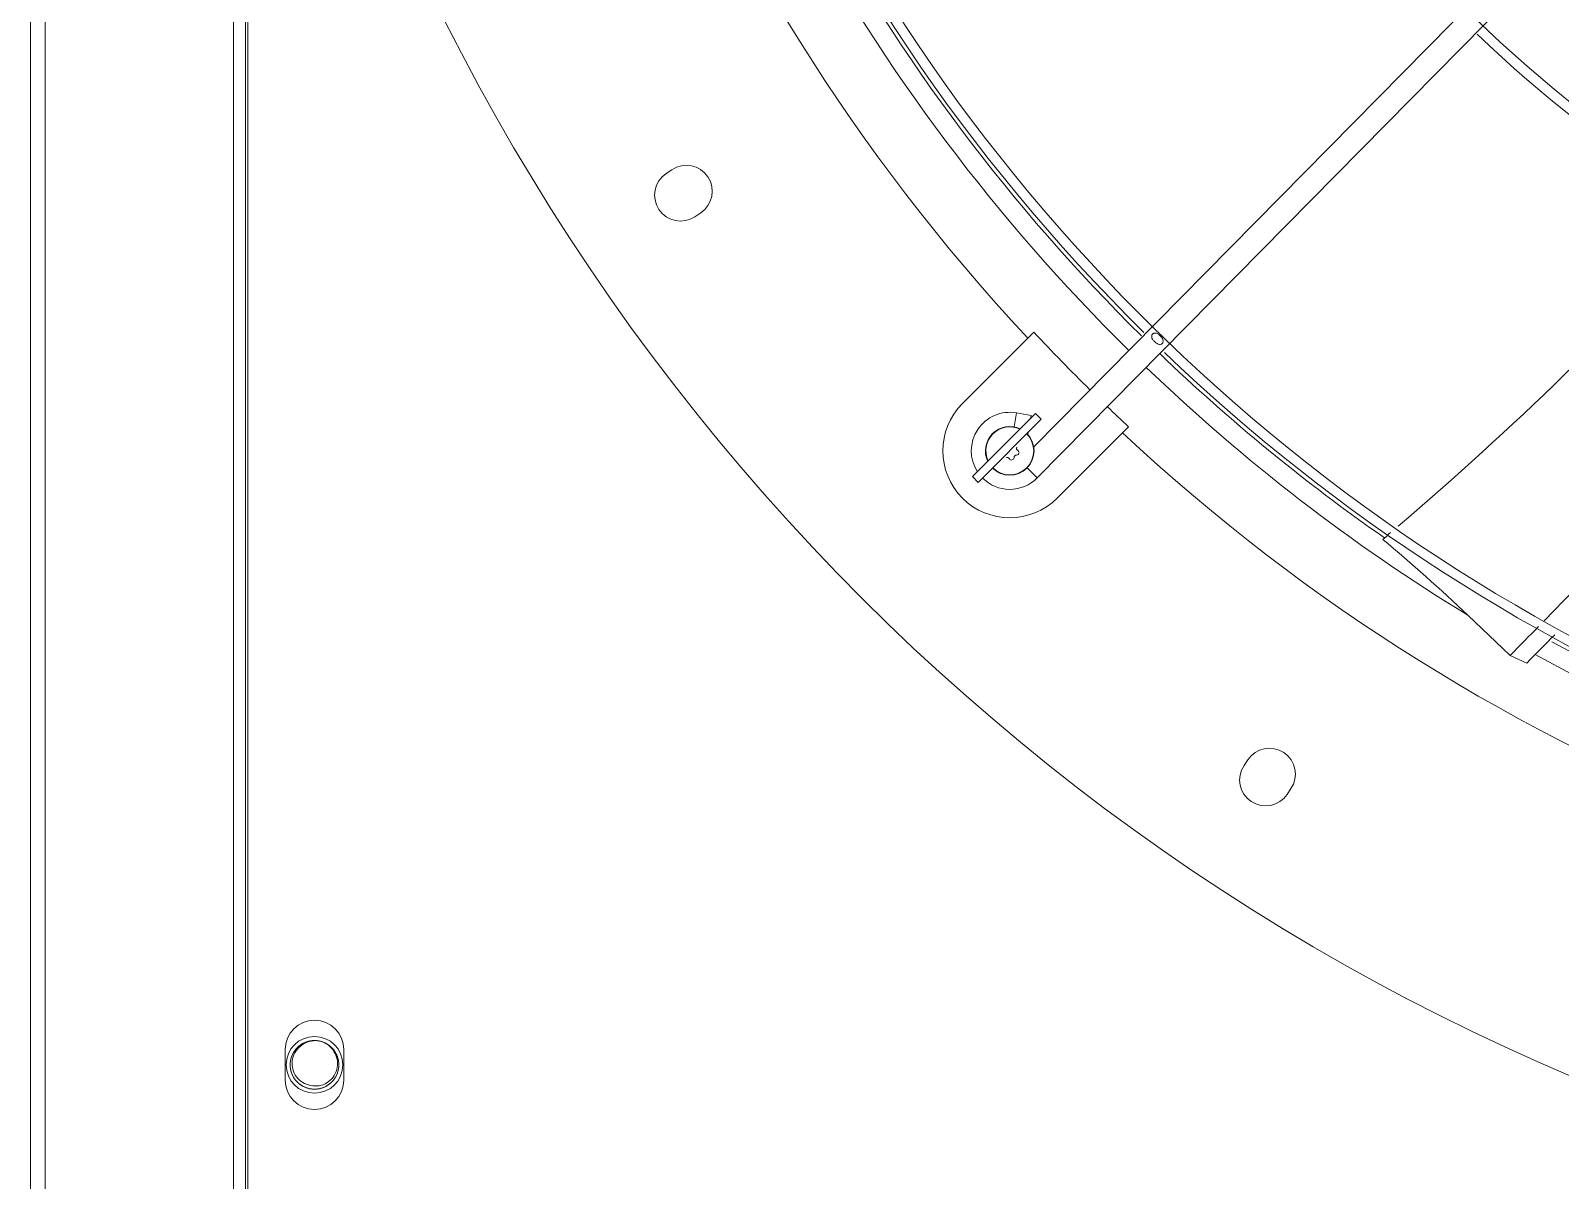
# Model space of a CAD drawing. Header units: millimetres. Extents: x 113490 to 142599, y -20467 to 115.
# Drawn here: x 122364.2 to 122741.5, y -10822.5 to -10538.9 of the extents above; entities that cross this region are included whole.
import ezdxf

# ---------------------------------------------------------------- set-up
doc = ezdxf.new("R2010")
doc.units = ezdxf.units.MM
doc.layers.add('DV3_0', color=7, linetype='Continuous')

msp = doc.modelspace()

# ---------------------------------------------------------------- linework, layer by layer
at = {"layer": 'DV3_0', "color": 7, "linetype": 'Continuous', "lineweight": 15}
for p, q in [((122364.24, -11939.49), (122364.24, -9709.49)), ((122414.24, -11847.85), (122414.24, -9857.26)), ((122417.24, -11847.85), (122417.24, -9857.26)), ((122945.2, -10303.23), (122611.6, -10641.53)), ((122612.45, -10649.21), (122950.11, -10306.79)), ((122522.36, -10573.2), (122520.95, -10574.15)), ((122528.06, -10584.79), (122529.47, -10583.85)), ((122610.13, -10614.77), (122594.02, -10630.88)), ((122611.62, -10613.27), (122610.13, -10614.77)), ((122596.49, -10648.91), (122612.05, -10633.35)), ((122610.95, -10633.83), (122607.33, -10633.19)), ((122613.46, -10634.77), (122612.05, -10633.35)), ((122613.46, -10634.77), (122597.91, -10650.32)), ((122610.82, -10634.58), (122610.95, -10633.83)), ((122633.46, -10638.1), (122634.96, -10636.61)), ((122610.12, -10638.51), (122610.21, -10638.02)), ((122617.35, -10654.21), (122633.46, -10638.1)), ((122596.49, -10648.91), (122597.91, -10650.32)), ((122718.63, -10683.1), (122729.07, -10693)), ((122729.07, -10693), (122733.16, -10694.89)), ((122664.38, -10718.76), (122663.44, -10720.17)), ((122674.08, -10727.28), (122675.02, -10725.87)), ((122426.99, -10790.24), (122426.99, -10797.74)), ((122441.49, -10797.74), (122441.49, -10790.24))]:
    msp.add_line(p, q, dxfattribs=at)
at = {"layer": 'DV3_0', "color": 7, "linetype": 'Continuous', "lineweight": 20}
for p, q in [((122367.84, -11939.49), (122367.84, -9709.49)), ((122417.84, -11862.07), (122417.84, -9845.59)), ((122606.73, -10636.63), (122607.33, -10633.19)), ((122609.96, -10646.76), (122612.45, -10649.21))]:
    msp.add_line(p, q, dxfattribs=at)
at = {"layer": 'DV3_0', "color": 7, "linetype": 'Continuous', "lineweight": 15}
msp.add_circle((122434.24, -10793.99), 7, dxfattribs=at)
for centre, radius, start, end in [((122959.24, -10288.99), 477.5, 136.9802, 223.0198), ((122959.24, -10288.99), 456, 136.2282, 225.3442), ((122959.24, -10288.99), 453.5, 135.9912, 225.5589), ((122959.24, -10288.99), 551.5, 195.4775, 254.5225), ((122959.24, -10288.99), 457, 208.4079, 225.3644), ((122959.24, -10288.99), 343.5, 225.9212, 315.6512), ((122959.24, -10288.99), 346, 226.461, 270), ((122525.92, -10578.53), 6.4, 303.75, 123.75), ((122524.5, -10579.47), 6.4, 123.75, 303.75), ((122134.84, -9998), 872.24, 310.5122, 317.77416), ((121362.45, -9342.41), 1921.39, 315.69478, 319.02272), ((122959.24, -10288.99), 453.5, 225.9915, 315.56), ((122959.24, -10288.99), 475.39, 223.011, 225.4011), ((122959.24, -10288.99), 453.5, 225.5589, 225.9915), ((122959.24, -10288.99), 456, 226.2335, 270), ((122959.24, -10288.99), 457, 226.1533, 235.1467), ((122605.68, -10642.54), 16.5, 135, 315), ((122605.68, -10642.54), 9.5, 80, 212.8167), ((122959.24, -10288.99), 475.39, 226.1242, 226.989), ((122605.68, -10642.54), 6, 64.4712, 205.5288), ((122605.68, -10642.54), 5.91, 64.7712, 205.2288), ((122605.68, -10642.54), 6, 225, 45), ((122605.68, -10642.54), 5.91, 225, 45), ((122959.24, -10288.99), 477.5, 226.9802, 313.0198), ((122605.08, -10644.79), 0.6, 28.8788, 121.1212), ((122606.13, -10644.21), 0.6, 208.8618, 1.1382), ((122607.33, -10644.19), 0.6, 88.8788, 181.1212), ((122607.94, -10641.94), 0.6, 148.8788, 241.1212), ((122607.36, -10642.99), 0.6, 268.8617, 61.1383), ((122605.68, -10642.54), 9.5, 225, 270), ((122605.68, -10642.54), 9.5, 270, 315.4011), ((122134.84, -9998), 872.24, 310.18237, 310.35176), ((122437.36, -10977.7), 407.31, 46.3255, 50.2835), ((121362.45, -9342.41), 1921.39, 315.33791, 315.63669), ((121426.55, -9398.09), 1840.9, 315.21602, 315.52108), ((122959.24, -10288.99), 457, 241.2404, 267.8944), ((122669.7, -10722.31), 6.4, 326.25, 146.25), ((122668.76, -10723.72), 6.4, 146.25, 326.25), ((122434.24, -10790.24), 7.25, 0, 180), ((122434.24, -10793.99), 6, 64.8963, 82.5227), ((122434.24, -10797.74), 7.25, 180, 0)]:
    msp.add_arc(centre, radius, start, end, dxfattribs=at)
at = {"layer": 'DV3_0', "color": 7, "linetype": 'Continuous', "lineweight": 20}
for start, end in [(208.3699, 225.4011), (226.1456, 238.5954), (240.9755, 271.3224)]:
    msp.add_arc((122959.24, -10288.99), 461.75, start, end, dxfattribs=at)
at = {"layer": 'DV3_0', "color": 7, "linetype": 'Continuous', "lineweight": 15}
for points, knots in [([(122643.27, -10616.04), (122643.23, -10616.08), (122643.14, -10616.17), (122642.9, -10616.28), (122642.5, -10616.32), (122642.07, -10616.14), (122641.68, -10615.88), (122641.37, -10615.6), (122641.09, -10615.3), (122640.82, -10614.92), (122640.64, -10614.5), (122640.67, -10614.11), (122640.78, -10613.87), (122640.86, -10613.78), (122640.9, -10613.73)], [0, 0, 0, 0, 0.040441, 0.08184, 0.180502, 0.319168, 0.407275, 0.502441, 0.597059, 0.684342, 0.821198, 0.918588, 0.959713, 1, 1, 1, 1]), ([(122640.9, -10613.73), (122640.94, -10613.69), (122641.03, -10613.61), (122641.27, -10613.49), (122641.67, -10613.46), (122642.1, -10613.64), (122642.48, -10613.9), (122642.8, -10614.18), (122643.08, -10614.48), (122643.35, -10614.86), (122643.53, -10615.28), (122643.5, -10615.67), (122643.39, -10615.91), (122643.31, -10616), (122643.27, -10616.04)], [0, 0, 0, 0, 0.040419, 0.081737, 0.180004, 0.318741, 0.407079, 0.502384, 0.597672, 0.685216, 0.821732, 0.918627, 0.959704, 1, 1, 1, 1]), ([(122609.96, -10638.27), (122610, -10638.23), (122610.08, -10638.15), (122610.17, -10638.06), (122610.21, -10638.02)], [0.94719377, 0.94719377, 0.94719377, 0.94719377, 0.97250001, 1, 1, 1, 1]), ([(122432.78, -10798.91), (122431.41, -10798.59), (122430.22, -10797.71), (122428.79, -10795.34), (122428.56, -10793.87), (122429.14, -10791.17), (122429.96, -10789.94), (122432.21, -10788.31), (122433.63, -10787.92), (122435.02, -10788.04)], [0, 0, 0, 0, 0.25, 0.25, 0.5, 0.5, 0.75, 0.75, 1, 1, 1, 1]), ([(122436.78, -10788.56), (122438.02, -10789.21), (122438.99, -10790.3), (122440.03, -10792.89), (122440.05, -10794.36), (122439.07, -10796.97), (122438.08, -10798.08), (122435.59, -10799.28), (122434.1, -10799.39), (122432.78, -10798.91)], [0, 0, 0, 0, 0.25, 0.25, 0.5, 0.5, 0.75, 0.75, 1, 1, 1, 1])]:
    msp.add_open_spline(points, degree=3, knots=knots, dxfattribs=at)
msp.add_rational_spline([(122439.78, -10791.69), (122438.45, -10788.49), (122435.02, -10788.04), (122431.58, -10787.59), (122429.48, -10790.34), (122427.37, -10793.09), (122428.7, -10796.29), (122430.02, -10799.49), (122433.46, -10799.94), (122436.89, -10800.39), (122439, -10797.64), (122441.11, -10794.89), (122439.78, -10791.69), (122438.45, -10788.49), (122435.02, -10788.04), (122431.58, -10787.59), (122429.48, -10790.34), (122427.37, -10793.09), (122428.7, -10796.29), (122430.02, -10799.49), (122433.46, -10799.94), (122436.89, -10800.39), (122439, -10797.64), (122441.11, -10794.89), (122439.78, -10791.69), (122438.89, -10789.54), (122436.78, -10788.56)], [1, 0.866025403784, 1, 0.866025403784, 1, 0.866025403784, 1, 0.866025403784, 1, 0.866025403784, 1, 0.866025403784, 1, 0.866025403784, 1, 0.866025403784, 1, 0.866025403784, 1, 0.866025403784, 1, 0.866025403784, 1, 0.866025403784, 1, 0.90591222949, 0.943976505854], degree=2, knots=[0.94372108, 0.94372108, 0.94372108, 0.9481517, 0.9481517, 0.95258231, 0.95258231, 0.95701293, 0.95701293, 0.96144354, 0.96144354, 0.96587416, 0.96587416, 0.97030477, 0.97030477, 0.97473539, 0.97473539, 0.979166, 0.979166, 0.98359662, 0.98359662, 0.98802723, 0.98802723, 0.99245785, 0.99245785, 0.99688846, 0.99688846, 1, 1, 1], dxfattribs=at)

doc.saveas('drawing.dxf')
